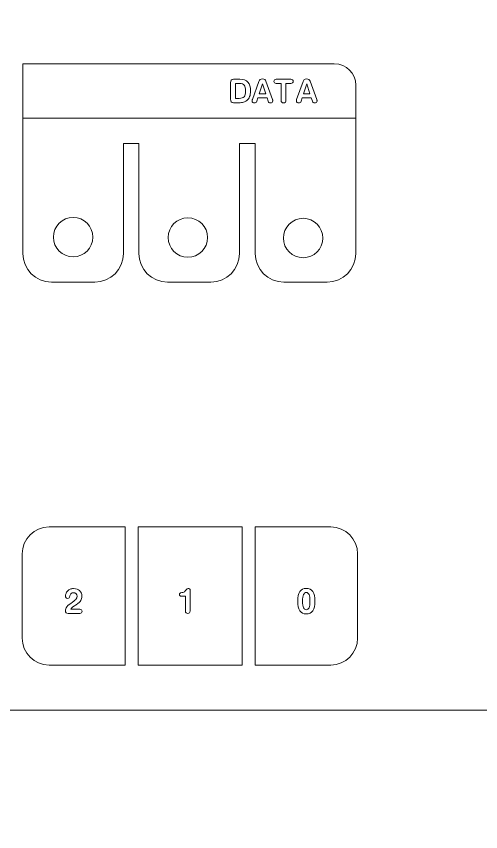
# Model space of a CAD drawing. Extents: x 727 to 1193, y 439 to 641.
# Drawn here: x 974.4 to 1031.7, y 439.4 to 540 of the extents above; entities that cross this region are included whole.
import ezdxf

# ---------------------------------------------------------------- set-up
doc = ezdxf.new("R2010")
doc.units = 0
doc.header["$MEASUREMENT"] = 0
doc.layers.add('Layer 1 copy', color=7, linetype='Continuous', lineweight=0)

msp = doc.modelspace()

# ---------------------------------------------------------------- linework, layer by layer
at = {"layer": 'Layer 1 copy', "color": 5, "lineweight": 0}
for points in [[(727.46, 439.41), (745.09, 439.41), (745.09, 454.41), (1174.83, 454.41), (1174.83, 439.41), (1192.54, 439.41), (1192.54, 618.5), (1170.33, 640.59), (749.22, 640.59), (727.46, 618.82)], [(1004.8, 531.66), (1004.4, 530.43), (1005.2, 530.43)], [(1010.25, 531.66), (1009.85, 530.43), (1010.65, 530.43)], [(1002.29, 459.97), (989.47, 459.97), (989.47, 477.01), (1002.29, 477.01)]]:
    msp.add_lwpolyline(points, close=True, dxfattribs=at)
at = {"layer": 'Layer 1 copy', "color": 7, "lineweight": 0}
msp.add_lwpolyline([(727.46, 439.41), (745.09, 439.41), (745.09, 454.41), (1174.83, 454.41), (1174.83, 439.41), (1192.54, 439.41), (1192.54, 618.5), (1170.33, 640.59), (749.22, 640.59), (727.46, 618.82)], close=True, dxfattribs=at)
for centre in [(981.45, 512.76), (995.6, 512.71), (1009.81, 512.65)]:
    msp.add_circle(centre, 2.43, dxfattribs=at)
at = {"layer": 'Layer 1 copy', "color": 5, "lineweight": 0}
for points, knots in [([(1013.66, 534.15), (1013.66, 534.15), (975.24, 534.15), (975.24, 534.15), (975.24, 534.15), (975.24, 527.43), (975.24, 527.43), (975.24, 527.43), (1016.32, 527.43), (1016.32, 527.43), (1016.32, 527.43), (1016.32, 531.49), (1016.32, 531.49), (1016.32, 532.96), (1015.13, 534.15), (1013.66, 534.15)], [0, 0, 0, 0, 1, 1, 1, 2, 2, 2, 3, 3, 3, 4, 4, 4, 5, 5, 5, 5]), ([(1001.23, 529.34), (1001.1, 529.34), (1001, 529.37), (1000.95, 529.44), (1000.9, 529.5), (1000.87, 529.62), (1000.87, 529.8), (1000.87, 529.8), (1000.87, 531.78), (1000.87, 531.78), (1000.87, 531.96), (1000.9, 532.08), (1000.95, 532.14), (1001, 532.21), (1001.1, 532.24), (1001.23, 532.24), (1001.23, 532.24), (1002.01, 532.24), (1002.01, 532.24), (1002.45, 532.24), (1002.78, 532.12), (1003, 531.88), (1003.22, 531.64), (1003.33, 531.27), (1003.33, 530.79), (1003.33, 530.52), (1003.29, 530.29), (1003.21, 530.09), (1003.13, 529.89), (1003.01, 529.72), (1002.85, 529.6), (1002.74, 529.51), (1002.61, 529.44), (1002.46, 529.4), (1002.32, 529.36), (1002.11, 529.34), (1001.84, 529.34), (1001.84, 529.34), (1001.23, 529.34), (1001.23, 529.34)], [0, 0, 0, 0, 1, 1, 1, 2, 2, 2, 3, 3, 3, 4, 4, 4, 5, 5, 5, 6, 6, 6, 7, 7, 7, 8, 8, 8, 9, 9, 9, 10, 10, 10, 11, 11, 11, 12, 12, 12, 13, 13, 13, 13]), ([(1004.1, 529.53), (1004.08, 529.45), (1004.05, 529.39), (1004, 529.36), (1003.95, 529.32), (1003.89, 529.31), (1003.81, 529.31), (1003.73, 529.31), (1003.66, 529.33), (1003.61, 529.38), (1003.55, 529.43), (1003.53, 529.49), (1003.53, 529.57), (1003.53, 529.59), (1003.53, 529.62), (1003.53, 529.64), (1003.54, 529.67), (1003.55, 529.7), (1003.56, 529.72), (1003.56, 529.72), (1004.36, 531.97), (1004.36, 531.97), (1004.4, 532.1), (1004.45, 532.19), (1004.51, 532.22), (1004.57, 532.26), (1004.66, 532.28), (1004.8, 532.28), (1004.92, 532.28), (1005.01, 532.26), (1005.07, 532.22), (1005.13, 532.19), (1005.18, 532.11), (1005.23, 531.98), (1005.23, 531.98), (1006.04, 529.72), (1006.04, 529.72), (1006.05, 529.7), (1006.06, 529.67), (1006.07, 529.64), (1006.07, 529.62), (1006.07, 529.59), (1006.07, 529.57), (1006.07, 529.49), (1006.05, 529.43), (1005.99, 529.38), (1005.94, 529.33), (1005.87, 529.31), (1005.78, 529.31), (1005.71, 529.31), (1005.65, 529.32), (1005.6, 529.36), (1005.56, 529.39), (1005.52, 529.45), (1005.5, 529.53), (1005.5, 529.53), (1005.36, 529.94), (1005.36, 529.94), (1005.36, 529.94), (1004.24, 529.94), (1004.24, 529.94), (1004.24, 529.94), (1004.1, 529.53), (1004.1, 529.53)], [0, 0, 0, 0, 1, 1, 1, 2, 2, 2, 3, 3, 3, 4, 4, 4, 5, 5, 5, 6, 6, 6, 7, 7, 7, 8, 8, 8, 9, 9, 9, 10, 10, 10, 11, 11, 11, 12, 12, 12, 13, 13, 13, 14, 14, 14, 15, 15, 15, 16, 16, 16, 17, 17, 17, 18, 18, 18, 19, 19, 19, 20, 20, 20, 21, 21, 21, 21]), ([(1006.5, 531.72), (1006.4, 531.72), (1006.33, 531.74), (1006.28, 531.79), (1006.23, 531.82), (1006.2, 531.89), (1006.2, 531.97), (1006.2, 532.06), (1006.23, 532.13), (1006.28, 532.17), (1006.33, 532.21), (1006.4, 532.23), (1006.5, 532.23), (1006.5, 532.23), (1008.3, 532.23), (1008.3, 532.23), (1008.4, 532.23), (1008.47, 532.21), (1008.52, 532.17), (1008.57, 532.13), (1008.59, 532.06), (1008.59, 531.97), (1008.59, 531.89), (1008.57, 531.83), (1008.52, 531.79), (1008.47, 531.74), (1008.4, 531.72), (1008.3, 531.72), (1008.3, 531.72), (1007.69, 531.72), (1007.69, 531.72), (1007.69, 531.72), (1007.69, 529.63), (1007.69, 529.63), (1007.69, 529.52), (1007.67, 529.44), (1007.62, 529.39), (1007.57, 529.33), (1007.5, 529.31), (1007.4, 529.31), (1007.3, 529.31), (1007.22, 529.33), (1007.17, 529.39), (1007.13, 529.44), (1007.1, 529.52), (1007.1, 529.63), (1007.1, 529.63), (1007.1, 531.72), (1007.1, 531.72), (1007.1, 531.72), (1006.5, 531.72), (1006.5, 531.72)], [0, 0, 0, 0, 1, 1, 1, 2, 2, 2, 3, 3, 3, 4, 4, 4, 5, 5, 5, 6, 6, 6, 7, 7, 7, 8, 8, 8, 9, 9, 9, 10, 10, 10, 11, 11, 11, 12, 12, 12, 13, 13, 13, 14, 14, 14, 15, 15, 15, 16, 16, 16, 17, 17, 17, 17]), ([(1009.56, 529.53), (1009.53, 529.45), (1009.5, 529.39), (1009.45, 529.36), (1009.4, 529.32), (1009.34, 529.31), (1009.27, 529.31), (1009.18, 529.31), (1009.11, 529.33), (1009.06, 529.38), (1009.01, 529.43), (1008.98, 529.49), (1008.98, 529.57), (1008.98, 529.59), (1008.98, 529.62), (1008.99, 529.64), (1008.99, 529.67), (1009, 529.7), (1009.01, 529.72), (1009.01, 529.72), (1009.81, 531.97), (1009.81, 531.97), (1009.86, 532.1), (1009.91, 532.19), (1009.96, 532.22), (1010.02, 532.26), (1010.11, 532.28), (1010.25, 532.28), (1010.37, 532.28), (1010.47, 532.26), (1010.52, 532.22), (1010.58, 532.19), (1010.63, 532.11), (1010.68, 531.98), (1010.68, 531.98), (1011.5, 529.72), (1011.5, 529.72), (1011.51, 529.7), (1011.52, 529.67), (1011.52, 529.64), (1011.52, 529.62), (1011.53, 529.59), (1011.53, 529.57), (1011.53, 529.49), (1011.5, 529.43), (1011.45, 529.38), (1011.39, 529.33), (1011.32, 529.31), (1011.24, 529.31), (1011.16, 529.31), (1011.1, 529.32), (1011.05, 529.36), (1011.01, 529.39), (1010.97, 529.45), (1010.95, 529.53), (1010.95, 529.53), (1010.81, 529.94), (1010.81, 529.94), (1010.81, 529.94), (1009.69, 529.94), (1009.69, 529.94), (1009.69, 529.94), (1009.56, 529.53), (1009.56, 529.53)], [0, 0, 0, 0, 1, 1, 1, 2, 2, 2, 3, 3, 3, 4, 4, 4, 5, 5, 5, 6, 6, 6, 7, 7, 7, 8, 8, 8, 9, 9, 9, 10, 10, 10, 11, 11, 11, 12, 12, 12, 13, 13, 13, 14, 14, 14, 15, 15, 15, 16, 16, 16, 17, 17, 17, 18, 18, 18, 19, 19, 19, 20, 20, 20, 21, 21, 21, 21]), ([(1001.46, 531.73), (1001.46, 531.73), (1001.46, 529.87), (1001.46, 529.87), (1001.46, 529.87), (1001.93, 529.87), (1001.93, 529.87), (1002.21, 529.87), (1002.41, 529.94), (1002.53, 530.08), (1002.66, 530.23), (1002.72, 530.46), (1002.72, 530.79), (1002.72, 531.11), (1002.66, 531.35), (1002.55, 531.5), (1002.43, 531.65), (1002.25, 531.73), (1002.01, 531.73), (1002.01, 531.73), (1001.46, 531.73), (1001.46, 531.73)], [0, 0, 0, 0, 1, 1, 1, 2, 2, 2, 3, 3, 3, 4, 4, 4, 5, 5, 5, 6, 6, 6, 7, 7, 7, 7]), ([(1011.28, 527.43), (1011.28, 527.43), (1003.9, 527.43), (1003.9, 527.43), (1003.9, 527.43), (1001.97, 527.43), (1001.97, 527.43), (1001.97, 527.43), (989.56, 527.43), (989.56, 527.43), (989.56, 527.43), (987.66, 527.43), (987.66, 527.43), (987.66, 527.43), (982.03, 527.43), (982.03, 527.43), (982.03, 527.43), (975.24, 527.43), (975.24, 527.43), (975.24, 527.43), (975.24, 510.74), (975.24, 510.74), (975.24, 508.79), (976.82, 507.21), (978.77, 507.21), (978.77, 507.21), (984.12, 507.21), (984.12, 507.21), (986.08, 507.21), (987.66, 508.79), (987.66, 510.74), (987.66, 510.74), (987.66, 524.32), (987.66, 524.32), (987.66, 524.32), (989.56, 524.32), (989.56, 524.32), (989.56, 524.32), (989.56, 510.74), (989.56, 510.74), (989.56, 508.79), (991.14, 507.21), (993.09, 507.21), (993.09, 507.21), (998.44, 507.21), (998.44, 507.21), (1000.39, 507.21), (1001.97, 508.79), (1001.97, 510.74), (1001.97, 510.74), (1001.97, 524.32), (1001.97, 524.32), (1001.97, 524.32), (1003.9, 524.32), (1003.9, 524.32), (1003.9, 524.32), (1003.9, 510.74), (1003.9, 510.74), (1003.9, 508.79), (1005.48, 507.21), (1007.43, 507.21), (1007.43, 507.21), (1012.78, 507.21), (1012.78, 507.21), (1014.74, 507.21), (1016.32, 508.79), (1016.32, 510.74), (1016.32, 510.74), (1016.32, 527.43), (1016.32, 527.43), (1016.32, 527.43), (1011.28, 527.43), (1011.28, 527.43)], [0, 0, 0, 0, 1, 1, 1, 2, 2, 2, 3, 3, 3, 4, 4, 4, 5, 5, 5, 6, 6, 6, 7, 7, 7, 8, 8, 8, 9, 9, 9, 10, 10, 10, 11, 11, 11, 12, 12, 12, 13, 13, 13, 14, 14, 14, 15, 15, 15, 16, 16, 16, 17, 17, 17, 18, 18, 18, 19, 19, 19, 20, 20, 20, 21, 21, 21, 22, 22, 22, 23, 23, 23, 24, 24, 24, 24]), ([(978.48, 459.97), (978.48, 459.97), (987.87, 459.97), (987.87, 459.97), (987.87, 459.97), (987.87, 477.01), (987.87, 477.01), (987.87, 477.01), (978.48, 477.01), (978.48, 477.01), (976.65, 477.01), (975.17, 475.52), (975.17, 473.69), (975.17, 473.69), (975.17, 463.29), (975.17, 463.29), (975.17, 461.46), (976.65, 459.97), (978.48, 459.97)], [0, 0, 0, 0, 1, 1, 1, 2, 2, 2, 3, 3, 3, 4, 4, 4, 5, 5, 5, 6, 6, 6, 6]), ([(1013.21, 459.97), (1013.21, 459.97), (1003.88, 459.97), (1003.88, 459.97), (1003.88, 459.97), (1003.88, 477.01), (1003.88, 477.01), (1003.88, 477.01), (1013.21, 477.01), (1013.21, 477.01), (1015.04, 477.01), (1016.53, 475.52), (1016.53, 473.69), (1016.53, 473.69), (1016.53, 463.29), (1016.53, 463.29), (1016.53, 461.46), (1015.04, 459.97), (1013.21, 459.97)], [0, 0, 0, 0, 1, 1, 1, 2, 2, 2, 3, 3, 3, 4, 4, 4, 5, 5, 5, 6, 6, 6, 6]), ([(981.17, 466.86), (981.17, 466.86), (982.29, 466.86), (982.29, 466.86), (982.38, 466.86), (982.44, 466.84), (982.49, 466.79), (982.53, 466.75), (982.56, 466.69), (982.56, 466.6), (982.56, 466.51), (982.53, 466.45), (982.49, 466.4), (982.44, 466.36), (982.38, 466.34), (982.29, 466.34), (982.29, 466.34), (980.85, 466.34), (980.85, 466.34), (980.72, 466.34), (980.63, 466.36), (980.57, 466.41), (980.51, 466.47), (980.49, 466.55), (980.49, 466.66), (980.49, 466.83), (980.55, 467), (980.69, 467.17), (980.83, 467.34), (981.05, 467.52), (981.37, 467.73), (981.62, 467.9), (981.77, 468.03), (981.84, 468.12), (981.9, 468.22), (981.93, 468.33), (981.93, 468.45), (981.93, 468.59), (981.89, 468.7), (981.81, 468.77), (981.74, 468.85), (981.63, 468.89), (981.49, 468.89), (981.37, 468.89), (981.28, 468.86), (981.2, 468.8), (981.13, 468.73), (981.08, 468.63), (981.04, 468.5), (981.01, 468.38), (980.98, 468.3), (980.94, 468.26), (980.9, 468.22), (980.84, 468.2), (980.76, 468.2), (980.68, 468.2), (980.61, 468.23), (980.57, 468.28), (980.52, 468.33), (980.5, 468.41), (980.5, 468.5), (980.5, 468.59), (980.52, 468.7), (980.57, 468.81), (980.61, 468.92), (980.68, 469.01), (980.76, 469.1), (980.85, 469.2), (980.96, 469.28), (981.09, 469.33), (981.21, 469.38), (981.35, 469.4), (981.5, 469.4), (981.82, 469.4), (982.07, 469.32), (982.25, 469.15), (982.44, 468.98), (982.53, 468.75), (982.53, 468.46), (982.53, 468.26), (982.48, 468.08), (982.39, 467.93), (982.29, 467.78), (982.11, 467.61), (981.84, 467.42), (981.78, 467.38), (981.7, 467.32), (981.6, 467.26), (981.34, 467.08), (981.2, 466.95), (981.17, 466.86)], [0, 0, 0, 0, 1, 1, 1, 2, 2, 2, 3, 3, 3, 4, 4, 4, 5, 5, 5, 6, 6, 6, 7, 7, 7, 8, 8, 8, 9, 9, 9, 10, 10, 10, 11, 11, 11, 12, 12, 12, 13, 13, 13, 14, 14, 14, 15, 15, 15, 16, 16, 16, 17, 17, 17, 18, 18, 18, 19, 19, 19, 20, 20, 20, 21, 21, 21, 22, 22, 22, 23, 23, 23, 24, 24, 24, 25, 25, 25, 26, 26, 26, 27, 27, 27, 28, 28, 28, 29, 29, 29, 30, 30, 30, 30]), ([(995.3, 468.46), (995.3, 468.46), (994.79, 468.46), (994.79, 468.46), (994.71, 468.46), (994.66, 468.48), (994.63, 468.52), (994.59, 468.55), (994.57, 468.61), (994.57, 468.68), (994.57, 468.73), (994.58, 468.78), (994.61, 468.81), (994.63, 468.85), (994.66, 468.87), (994.69, 468.89), (994.71, 468.89), (994.76, 468.89), (994.86, 468.91), (994.95, 468.92), (995.04, 468.94), (995.11, 468.96), (995.19, 468.99), (995.27, 469.07), (995.34, 469.19), (995.35, 469.21), (995.36, 469.22), (995.36, 469.23), (995.37, 469.24), (995.37, 469.25), (995.39, 469.26), (995.45, 469.38), (995.53, 469.43), (995.63, 469.43), (995.71, 469.43), (995.77, 469.41), (995.81, 469.36), (995.86, 469.32), (995.88, 469.26), (995.88, 469.17), (995.88, 469.17), (995.88, 466.64), (995.88, 466.64), (995.88, 466.54), (995.85, 466.46), (995.8, 466.41), (995.76, 466.36), (995.69, 466.33), (995.59, 466.33), (995.49, 466.33), (995.42, 466.36), (995.37, 466.41), (995.32, 466.46), (995.3, 466.54), (995.3, 466.64), (995.3, 466.64), (995.3, 468.46), (995.3, 468.46)], [0, 0, 0, 0, 1, 1, 1, 2, 2, 2, 3, 3, 3, 4, 4, 4, 5, 5, 5, 6, 6, 6, 7, 7, 7, 8, 8, 8, 9, 9, 9, 10, 10, 10, 11, 11, 11, 12, 12, 12, 13, 13, 13, 14, 14, 14, 15, 15, 15, 16, 16, 16, 17, 17, 17, 18, 18, 18, 19, 19, 19, 19]), ([(1009.4, 469.04), (1009.58, 469.3), (1009.85, 469.43), (1010.2, 469.43), (1010.56, 469.43), (1010.82, 469.3), (1011, 469.04), (1011.18, 468.77), (1011.27, 468.38), (1011.27, 467.85), (1011.27, 467.32), (1011.18, 466.93), (1011, 466.67), (1010.83, 466.41), (1010.56, 466.28), (1010.2, 466.28), (1009.85, 466.28), (1009.58, 466.41), (1009.4, 466.67), (1009.23, 466.93), (1009.14, 467.33), (1009.14, 467.85), (1009.14, 468.38), (1009.23, 468.77), (1009.4, 469.04)], [0, 0, 0, 0, 1, 1, 1, 2, 2, 2, 3, 3, 3, 4, 4, 4, 5, 5, 5, 6, 6, 6, 7, 7, 7, 8, 8, 8, 8]), ([(1010.55, 468.66), (1010.48, 468.84), (1010.36, 468.92), (1010.2, 468.92), (1010.05, 468.92), (1009.93, 468.84), (1009.86, 468.66), (1009.78, 468.5), (1009.75, 468.23), (1009.75, 467.85), (1009.75, 467.48), (1009.78, 467.21), (1009.86, 467.04), (1009.93, 466.87), (1010.05, 466.79), (1010.2, 466.79), (1010.36, 466.79), (1010.48, 466.88), (1010.55, 467.05), (1010.62, 467.22), (1010.66, 467.49), (1010.66, 467.85), (1010.66, 468.23), (1010.62, 468.5), (1010.55, 468.66)], [0, 0, 0, 0, 1, 1, 1, 2, 2, 2, 3, 3, 3, 4, 4, 4, 5, 5, 5, 6, 6, 6, 7, 7, 7, 8, 8, 8, 8])]:
    msp.add_open_spline(points, degree=3, knots=knots, dxfattribs=at)

doc.saveas('drawing.dxf')
